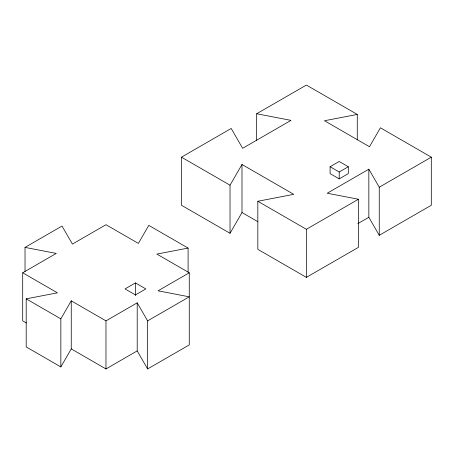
<?xml version="1.0" encoding="UTF-8"?>
<svg xmlns="http://www.w3.org/2000/svg" width="454" height="454" viewBox="0 0 454 454"><rect width="100%" height="100%" fill="white"/><g stroke="black" fill="none" stroke-linecap="round" stroke-linejoin="round"><path stroke-width="0.68" d="M26.355 322.976L22.7 320.87L22.7 272.786L57.42 292.836L26.19 298.846L26.19 346.924L60.847 366.934L60.847 318.85L71.255 300.82L105.975 320.864L137.204 302.835L147.618 320.864L147.618 368.949L189.256 344.909L189.256 272.786L156.863 254.087L188.092 248.077L188.092 272.116M60.847 366.934L71.255 348.905L71.255 300.82M256.663 140.627L256.663 113.761L291.014 120.367L242.64 148.299L231.188 128.465L181.469 157.175L181.469 205.253L230.025 233.288L230.025 185.204L241.993 164.473L293.738 194.346L257.827 201.258L257.827 249.337L306.382 277.371L358.433 247.322L358.433 199.244L327.203 193.234L368.841 169.194L379.249 187.224L379.249 235.303L431.3 205.253L431.3 157.175L380.418 127.795L369.482 146.727L324.479 120.741L357.27 114.431L357.27 139.883M230.025 233.288L241.993 212.551L241.993 164.473M25.027 271.441L25.027 247.402L62.011 226.052L72.419 244.082L105.975 224.707L138.374 243.406L148.781 225.377L188.092 248.077M256.663 113.761L306.382 85.051L357.27 114.431M22.7 272.786L56.256 253.411L25.027 247.402M330.098 166.743L339.206 161.488L348.309 166.743L348.309 173.627L339.206 178.882L330.098 173.627L330.098 166.743L339.206 171.998L348.309 166.743M135.428 282.91L125.02 288.92L135.428 294.93L145.836 288.92L135.428 282.91L135.428 295.639M189.256 272.786L158.026 290.815L189.256 296.825L147.618 320.864M257.827 201.258L306.382 229.293L358.433 199.244M379.249 187.224L431.3 157.175M71.255 348.905L105.975 368.949L137.204 350.919L137.204 302.835M357.82 223.635L368.841 217.273L368.841 169.194M181.469 157.175L230.025 185.204M241.993 212.551L257.821 221.688M26.19 298.846L60.847 318.85M368.841 217.273L379.249 235.303M137.204 350.919L147.618 368.949M339.206 171.998L339.206 178.882M306.382 229.293L306.382 277.371M105.975 320.864L105.975 368.949"/></g></svg>
